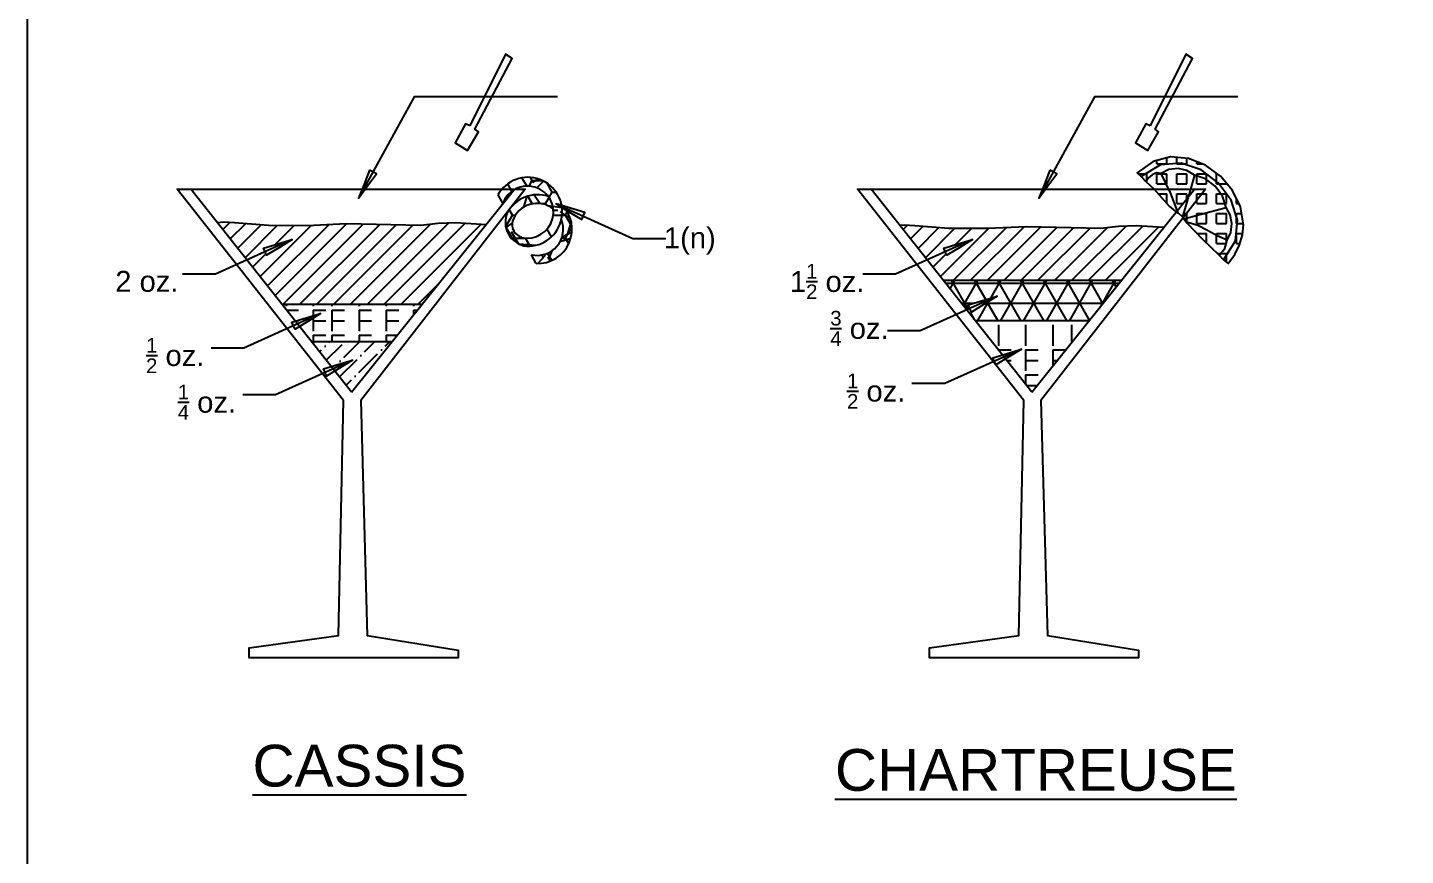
# Model space of a CAD drawing. Header units: metres. Extents: x 0 to 16.5, y 0 to 11.5.
# Drawn here: x 0.01 to 3.31, y 7.155 to 9.137 of the extents above; entities that cross this region are included whole.
import ezdxf

# ---------------------------------------------------------------- set-up
doc = ezdxf.new("R2010")
doc.units = ezdxf.units.M
for name, color, linetype in [('bourbon - whiskey', 35, 'Continuous'), ('creme de cassis', 1, 'Continuous'), ('french (dry) vermouth', 160, 'Continuous'), ('green chartreuse', 80, 'Continuous'), ('lemon juice', 51, 'Continuous'), ('orange juice', 30, 'Continuous')]:
    doc.layers.add(name, color=color, linetype=linetype)
doc.styles.get("Standard").update_dxf_attribs({"font": 'arial.ttf'})
pattern_1 = [(228.0128, (-3.074935, -2.084), (-2.032001727, -2.28600281), [0.034172, -3.38305]), (184.9697, (-3.097795, -2.1094), (3.048004931, 0.253998208), [0.0586405, -5.8054]), (132.5104, (-3.156215, -2.11448), (2.539998152, -2.79400273), [0.041348, -4.09347]), (267.2737, (-3.255275, -2.17798), (0.253998897, 5.079998365), [0.0534005, -5.28664]), (292.8337, (-3.257815, -2.23132), (-1.270003606, 3.048001733), [0.0523634, -5.18398]), (357.2737, (-3.237495, -2.27958), (-5.079998365, 0.253998897), [0.0534005, -5.28664]), (37.6942, (-3.184155, -2.28212), (-3.302002086, -2.539997736), [0.0706194, -6.99131]), (72.2553, (-3.128275, -2.23894), (1.7780035565, 5.5880016206), [0.066672, -6.60053]), (121.4296, (-3.107955, -2.17544), (-2.032000524, 3.301996116), [0.0535813, -5.30455]), (175.2364, (-3.135895, -2.12972), (2.793997805, -0.253997616), [0.0611713, -2.99739]), (222.3974, (-3.1968546, -2.12464), (-3.048000092, -2.793996365), [0.0791078, -7.83168]), (138.8141, (-3.003815, -2.18052), (-1.777998867, 1.523997656), [0.0270005, -2.67306]), (171.4692, (-3.024135, -2.16274), (3.30199496, -0.50800128), [0.0513682, -5.08546]), (225, (-3.07493, -2.15512), (-5e-17, -0.2539998), [0.035921, -0.323289]), (203.1986, (-3.092715, -2.12464), (1.27000428, 0.50800223), [0.019344, -1.91506]), (291.8014, (-3.110495, -2.13226), (-0.25400018, 0.7620005), [0.0273566, -1.34048]), (30.9638, (-3.100335, -2.15766), (0.7619992, 0.5080004), [0.044432, -1.43663]), (161.5651, (-3.062235, -2.1348), (0.50800023, -0.2539996), [0.0321287, -0.77109]), (16.3895, (-3.257815, -2.13226), (2.540001401, 0.761998415), [0.0450088, -4.45588]), (70.3462, (-3.214635, -2.11956), (-1.01599717, -2.79399605), [0.03776, -3.73822]), (293.1986, (-3.062235, -2.084), (-0.50800223, 1.27000428), [0.038688, -1.89572]), (343.6105, (-3.046995, -2.11956), (-2.540001401, 0.761998415), [0.0450088, -4.45588]), (339.444, (-3.257815, -2.28974), (-1.27000158, 0.50799938), [0.0434035, -2.12677]), (294.7751, (-3.217175, -2.30498), (-1.26999704, 2.793998703), [0.036367, -3.60036]), (66.8014, (-3.059695, -2.338), (0.50800223, 1.27000428), [0.038688, -1.89572]), (17.354, (-3.044455, -2.30244), (-3.302000178, -1.015998468), [0.0425783, -4.21524]), (69.444, (-3.184155, -2.338), (-0.50799938, -1.27000158), [0.021702, -2.14848]), (101.3099, (-3.074935, -2.338), (-0.25399875, 1.01599675), [0.0129515, -1.2822]), (165.9638, (-3.077475, -2.3253), (0.76200054, -0.25399956), [0.0523634, -0.994905]), (186.009, (-3.128275, -2.3126), (2.539996254, 0.253999407), [0.0485267, -4.80414]), (303.6901, (-3.100335, -2.18052), (-0.2540001, 0.5079995), [0.0366324, -0.879178]), (353.1572, (-3.080015, -2.211), (4.318001786, -0.508002275), [0.0639557, -6.3316]), (60.9454, (-3.016515, -2.21862), (-1.015997637, -1.77799576), [0.026151, -2.58894]), (90, (-3.00381, -2.19576), (-0.254, 0.254), [0.01524, -0.23876]), (120.2564, (-3.133355, -2.30498), (1.015997847, -1.777999103), [0.0352867, -3.49339]), (48.0128, (-3.151135, -2.2745), (2.032001727, 2.28600281), [0.0683443, -3.34888]), (0, (-3.10541, -2.2237), (0.254, 0.254), [0.06604, -0.18796]), (325.3048, (-3.039375, -2.2237), (-2.5399956, 1.77800017), [0.040161, -3.97593]), (254.0546, (-3.006355, -2.24656), (-0.25400065, -1.01600242), [0.036983, -1.81217]), (207.646, (-3.016515, -2.28212), (-4.825998305, -2.540001597), [0.0602145, -5.96125]), (175.4261, (-3.069855, -2.31006), (-3.3020007605, 0.253998771), [0.063703, -6.30658]), (175.4261, (-3.069855, -2.31006), (-3.3020007605, 0.253998771), [0.063703, -6.30658])]

# ---------------------------------------------------------------- blocks, each defined once
blk = doc.blocks.new('A$C7EF233EF')
for points in [[(0.26617, 0.17318), (0.25609, 0.17746), (0.23156, 0.13265), (0.26064, 0.11371), (0.28679, 0.15847), (0.27865, 0.16498), (0.368, 0.33414), (0.35152, 0.34446), (0.26617, 0.17318)], [(0.02632, 0.06722), (0.01313, 0.03364), (0, 0), (0.02132, 0.02912), (0.0426, 0.05826), (0.03446, 0.06276), (0.02632, 0.06722)], [(0.02632, 0.06722), (0.01313, 0.03364), (0, 0), (0.02132, 0.02912), (0.0426, 0.05826), (0.03446, 0.06276), (0.02632, 0.06722)]]:
    blk.add_lwpolyline(points, close=True)
blk.add_lwpolyline([(0.47635, 0.24257), (0.13309, 0.24257), (0, 0)])
blk = doc.blocks.new('A$C2D966FB9')
blk.add_lwpolyline([(0, 0), (-0.18425, -0.0829), (-0.26258, -0.0829)])
blk.add_lwpolyline([(-0.06532, -0.02941), (-0.06912, -0.02084), (-0.03455, -0.01042), (0, 0), (-0.0307, -0.01893), (-0.06147, -0.03788), (-0.06532, -0.02941)], close=True)
blk = doc.blocks.new('A$C3C0D392B')
blk.add_lwpolyline([(0, 0), (-0.18425, -0.0829), (-0.26258, -0.0829)])
blk.add_lwpolyline([(-0.06532, -0.02941), (-0.06912, -0.02084), (-0.03455, -0.01042), (0, 0), (-0.0307, -0.01893), (-0.06147, -0.03788), (-0.06532, -0.02941)], close=True)
blk = doc.blocks.new('A$C7B8D303F')
for points in [[(0.2853, -0.0037), (0.3125, 0.0004), (0.3049, 0.0528), (0.2878, 0.1016), (0.263, 0.1453), (0.2321, 0.1825), (0.161, 0.2331), (0.0774, 0.261), (-0.0118, 0.267), (-0.1, 0.2518), (-0.18, 0.2161), (-0.2453, 0.1607), (-0.2886, 0.0861), (-0.3033, -0.0068), (-0.2765, -0.0062)], [(0.2853, -0.0037), (0.2599, 0.1024), (0.1957, 0.1779), (0.1058, 0.2229), (0.003, 0.2376), (-0.0996, 0.2219), (-0.189, 0.176), (-0.2524, 0.0999), (-0.2765, -0.0062)], [(0.1139, 0.1816), (0.0632, 0.2071), (0.0047, 0.2155), (-0.0533, 0.2067), (-0.1029, 0.1807)], [(-0.1029, 0.1807), (-0.1436, 0.1706), (-0.1807, 0.1468), (-0.2083, 0.113), (-0.2208, 0.0732)], [(-0.1029, 0.1807), (-0.0515, 0.0905), (0, 0)], [(0.0107, -0.0014), (0.0625, 0.09), (0.1139, 0.1816)], [(0.2297, 0.0752), (0.2157, 0.114), (0.1889, 0.147), (0.1535, 0.1709), (0.1139, 0.1816)], [(-0.2208, 0.0732), (-0.2375, 0.0586), (-0.2461, 0.0382), (-0.2482, 0.0153), (-0.2451, -0.0071)], [(-0.0285, -0.0005), (-0.1226, 0.0395), (-0.2208, 0.0732)], [(0.2297, 0.0752), (0.1821, 0.0558), (0.131, 0.0401), (0.081, 0.0232), (0.0368, -0.0001), (0.0343, -0.0051)], [(0.2539, -0.0028), (0.2507, 0.0394), (0.2297, 0.0752)], [(-0.0285, -0.0005), (0, 0)], [(0.0107, -0.0014), (0, 0)], [(-0.2765, -0.0062), (-0.2451, -0.0071)], [(-0.2451, -0.0071), (-0.1917, -0.0037), (-0.1361, -0.0071), (-0.082, -0.0096), (-0.0319, -0.0036), (-0.0285, -0.0005)], [(0.0107, -0.0014), (0.0343, -0.0051)], [(0.0343, -0.0051), (0.1439, -0.0066), (0.2539, -0.0028)], [(0.2853, -0.0037), (0.2539, -0.0028)]]:
    blk.add_lwpolyline(points)

msp = doc.modelspace()

# ---------------------------------------------------------------- hatches: boundary and pattern name
at = {"layer": 'bourbon - whiskey'}
h = msp.add_hatch(dxfattribs=at)
h.set_pattern_fill('ANSI31', color=256, scale=0.009, style=0)
h.set_pattern_definition([(45, (3e-17, 0.497587), (-0.02020558, 0.02020558), [])])
h.paths.add_polyline_path([(0.7737, 8.6676), (0.6808, 8.6635), (0.5872, 8.6636), (0.506, 8.6703), (0.4932, 8.6711), (0.4802, 8.6718), (0.4646, 8.6705), (0.5356, 8.5808), (0.579, 8.6004), (0.5752, 8.6089), (0.6098, 8.6193), (0.6444, 8.6298), (0.6137, 8.6108), (0.5829, 8.5919), (0.579, 8.6004), (0.5356, 8.5808), (0.6197, 8.4746), (0.9551, 8.4746), (1.1082, 8.6657), (1.0359, 8.6699), (0.9939, 8.6684), (0.9518, 8.6636)])
h = msp.add_hatch(dxfattribs=at)
h.set_pattern_fill('ANSI31', color=256, scale=0.009, style=0)
h.paths.add_polyline_path([(2.6293, 8.5311), (2.7316, 8.6589), (2.6648, 8.6628), (2.6229, 8.6612), (2.5807, 8.6565), (2.4026, 8.6605), (2.3097, 8.6564), (2.2161, 8.6565), (2.1349, 8.6631), (2.1221, 8.664), (2.1091, 8.6647), (2.0988, 8.6638), (2.1645, 8.5808), (2.2079, 8.6004), (2.2041, 8.6089), (2.2387, 8.6193), (2.2733, 8.6298), (2.2426, 8.6108), (2.2118, 8.5919), (2.2079, 8.6004), (2.1645, 8.5808), (2.2039, 8.5311)])
at = {"layer": 'creme de cassis'}
h = msp.add_hatch(dxfattribs=at)
h.set_pattern_fill('ANSI36', color=256, scale=0.008, style=0)
h.paths.add_polyline_path([(0.6902, 8.3856), (0.7377, 8.3255), (0.7536, 8.3303), (0.7881, 8.3407), (0.7574, 8.3218), (0.7462, 8.3148), (0.7864, 8.264), (0.8838, 8.3856)])
at = {"layer": 'french (dry) vermouth'}
h = msp.add_hatch(dxfattribs=at)
h.set_pattern_fill('F', color=256, scale=0.5, style=0, pattern_type=2)
h.set_pattern_definition([(0, (0.694, 0.13495), (0, 0.5), [0.03, -0.47]), (270, (0.694, 0.15995), (0.5, -9e-17), [0.05, -0.45]), (0, (0.694, 0.15995), (0, 0.5), [0.03, -0.47]), (0, (0.694, 0.19495), (0, 0.5), [0.03, -0.47]), (270, (0.694, 0.21995), (0.5, -9e-17), [0.05, -0.45]), (0, (0.694, 0.21995), (0, 0.5), [0.03, -0.47]), (0, (0.694, 0.25495), (0, 0.5), [0.03, -0.47]), (270, (0.694, 0.27995), (0.5, -9e-17), [0.05, -0.45]), (0, (0.694, 0.27995), (0, 0.5), [0.03, -0.47]), (0, (0.694, 0.31495), (0, 0.5), [0.03, -0.47]), (270, (0.694, 0.33995), (0.5, -9e-17), [0.05, -0.45]), (0, (0.694, 0.33995), (0, 0.5), [0.03, -0.47]), (0, (0.694, 0.37495), (0, 0.5), [0.03, -0.47]), (270, (0.694, 0.39995), (0.5, -9e-17), [0.05, -0.45]), (0, (0.694, 0.39995), (0, 0.5), [0.03, -0.47]), (0, (0.694, 0.43495), (0, 0.5), [0.03, -0.47]), (270, (0.694, 0.45995), (0.5, -9e-17), [0.05, -0.45]), (0, (0.694, 0.45995), (0, 0.5), [0.03, -0.47]), (270, (0.694, 0.51995), (0.5, -9e-17), [0.05, -0.45]), (0, (0.629, 0.13495), (0, 0.5), [0.03, -0.47]), (270, (0.629, 0.15995), (0.5, -9e-17), [0.05, -0.45]), (0, (0.629, 0.15995), (0, 0.5), [0.03, -0.47]), (0, (0.629, 0.19495), (0, 0.5), [0.03, -0.47]), (270, (0.629, 0.21995), (0.5, -9e-17), [0.05, -0.45]), (0, (0.629, 0.21995), (0, 0.5), [0.03, -0.47]), (0, (0.629, 0.25495), (0, 0.5), [0.03, -0.47]), (270, (0.629, 0.27995), (0.5, -9e-17), [0.05, -0.45]), (0, (0.629, 0.27995), (0, 0.5), [0.03, -0.47]), (0, (0.629, 0.31495), (0, 0.5), [0.03, -0.47]), (270, (0.629, 0.33995), (0.5, -9e-17), [0.05, -0.45]), (0, (0.629, 0.33995), (0, 0.5), [0.03, -0.47]), (0, (0.629, 0.37495), (0, 0.5), [0.03, -0.47]), (270, (0.629, 0.39995), (0.5, -9e-17), [0.05, -0.45]), (0, (0.629, 0.39995), (0, 0.5), [0.03, -0.47]), (0, (0.629, 0.43495), (0, 0.5), [0.03, -0.47]), (270, (0.629, 0.45995), (0.5, -9e-17), [0.05, -0.45]), (0, (0.629, 0.45995), (0, 0.5), [0.03, -0.47]), (270, (0.629, 0.51995), (0.5, -9e-17), [0.05, -0.45]), (0, (0.564, 0.13495), (0, 0.5), [0.03, -0.47]), (270, (0.564, 0.15995), (0.5, -9e-17), [0.05, -0.45]), (0, (0.564, 0.15995), (0, 0.5), [0.03, -0.47]), (0, (0.564, 0.19495), (0, 0.5), [0.03, -0.47]), (270, (0.564, 0.21995), (0.5, -9e-17), [0.05, -0.45]), (0, (0.564, 0.21995), (0, 0.5), [0.03, -0.47]), (0, (0.564, 0.25495), (0, 0.5), [0.03, -0.47]), (270, (0.564, 0.27995), (0.5, -9e-17), [0.05, -0.45]), (0, (0.564, 0.27995), (0, 0.5), [0.03, -0.47]), (0, (0.564, 0.31495), (0, 0.5), [0.03, -0.47]), (270, (0.564, 0.33995), (0.5, -9e-17), [0.05, -0.45]), (0, (0.564, 0.33995), (0, 0.5), [0.03, -0.47]), (0, (0.564, 0.37495), (0, 0.5), [0.03, -0.47]), (270, (0.564, 0.39995), (0.5, -9e-17), [0.05, -0.45]), (0, (0.564, 0.39995), (0, 0.5), [0.03, -0.47]), (0, (0.564, 0.43495), (0, 0.5), [0.03, -0.47]), (270, (0.564, 0.45995), (0.5, -9e-17), [0.05, -0.45]), (0, (0.564, 0.45995), (0, 0.5), [0.03, -0.47]), (270, (0.564, 0.51995), (0.5, -9e-17), [0.05, -0.45]), (0, (0.499, 0.13495), (0, 0.5), [0.03, -0.47]), (270, (0.499, 0.15995), (0.5, -9e-17), [0.05, -0.45]), (0, (0.499, 0.15995), (0, 0.5), [0.03, -0.47]), (0, (0.499, 0.19495), (0, 0.5), [0.03, -0.47]), (270, (0.499, 0.21995), (0.5, -9e-17), [0.05, -0.45]), (0, (0.499, 0.21995), (0, 0.5), [0.03, -0.47]), (0, (0.499, 0.25495), (0, 0.5), [0.03, -0.47]), (270, (0.499, 0.27995), (0.5, -9e-17), [0.05, -0.45]), (0, (0.499, 0.27995), (0, 0.5), [0.03, -0.47]), (0, (0.499, 0.31495), (0, 0.5), [0.03, -0.47]), (270, (0.499, 0.33995), (0.5, -9e-17), [0.05, -0.45]), (0, (0.499, 0.33995), (0, 0.5), [0.03, -0.47]), (0, (0.499, 0.37495), (0, 0.5), [0.03, -0.47]), (270, (0.499, 0.39995), (0.5, -9e-17), [0.05, -0.45]), (0, (0.499, 0.39995), (0, 0.5), [0.03, -0.47]), (0, (0.499, 0.43495), (0, 0.5), [0.03, -0.47]), (270, (0.499, 0.45995), (0.5, -9e-17), [0.05, -0.45]), (0, (0.499, 0.45995), (0, 0.5), [0.03, -0.47]), (270, (0.499, 0.51995), (0.5, -9e-17), [0.05, -0.45]), (0, (0.434, 0.13495), (0, 0.5), [0.03, -0.47]), (270, (0.434, 0.15995), (0.5, -9e-17), [0.05, -0.45]), (0, (0.434, 0.15995), (0, 0.5), [0.03, -0.47]), (0, (0.434, 0.19495), (0, 0.5), [0.03, -0.47]), (270, (0.434, 0.21995), (0.5, -9e-17), [0.05, -0.45]), (0, (0.434, 0.21995), (0, 0.5), [0.03, -0.47]), (0, (0.434, 0.25495), (0, 0.5), [0.03, -0.47]), (270, (0.434, 0.27995), (0.5, -9e-17), [0.05, -0.45]), (0, (0.434, 0.27995), (0, 0.5), [0.03, -0.47]), (0, (0.434, 0.31495), (0, 0.5), [0.03, -0.47]), (270, (0.434, 0.33995), (0.5, -9e-17), [0.05, -0.45]), (0, (0.434, 0.33995), (0, 0.5), [0.03, -0.47]), (0, (0.434, 0.37495), (0, 0.5), [0.03, -0.47]), (270, (0.434, 0.39995), (0.5, -9e-17), [0.05, -0.45]), (0, (0.434, 0.39995), (0, 0.5), [0.03, -0.47]), (0, (0.434, 0.43495), (0, 0.5), [0.03, -0.47]), (270, (0.434, 0.45995), (0.5, -9e-17), [0.05, -0.45]), (0, (0.434, 0.45995), (0, 0.5), [0.03, -0.47]), (270, (0.434, 0.51995), (0.5, -9e-17), [0.05, -0.45]), (0, (0.369, 0.13495), (0, 0.5), [0.03, -0.47]), (270, (0.369, 0.15995), (0.5, -9e-17), [0.05, -0.45]), (0, (0.369, 0.15995), (0, 0.5), [0.03, -0.47]), (0, (0.369, 0.19495), (0, 0.5), [0.03, -0.47]), (270, (0.369, 0.21995), (0.5, -9e-17), [0.05, -0.45]), (0, (0.369, 0.21995), (0, 0.5), [0.03, -0.47]), (0, (0.369, 0.25495), (0, 0.5), [0.03, -0.47]), (270, (0.369, 0.27995), (0.5, -9e-17), [0.05, -0.45]), (0, (0.369, 0.27995), (0, 0.5), [0.03, -0.47]), (0, (0.369, 0.31495), (0, 0.5), [0.03, -0.47]), (270, (0.369, 0.33995), (0.5, -9e-17), [0.05, -0.45]), (0, (0.369, 0.33995), (0, 0.5), [0.03, -0.47]), (0, (0.369, 0.37495), (0, 0.5), [0.03, -0.47]), (270, (0.369, 0.39995), (0.5, -9e-17), [0.05, -0.45]), (0, (0.369, 0.39995), (0, 0.5), [0.03, -0.47]), (0, (0.369, 0.43495), (0, 0.5), [0.03, -0.47]), (270, (0.369, 0.45995), (0.5, -9e-17), [0.05, -0.45]), (0, (0.369, 0.45995), (0, 0.5), [0.03, -0.47]), (270, (0.369, 0.51995), (0.5, -9e-17), [0.05, -0.45]), (0, (0.304, 0.13495), (0, 0.5), [0.03, -0.47]), (270, (0.304, 0.15995), (0.5, -9e-17), [0.05, -0.45]), (0, (0.304, 0.15995), (0, 0.5), [0.03, -0.47]), (0, (0.304, 0.19495), (0, 0.5), [0.03, -0.47]), (270, (0.304, 0.21995), (0.5, -9e-17), [0.05, -0.45]), (0, (0.304, 0.21995), (0, 0.5), [0.03, -0.47]), (0, (0.304, 0.25495), (0, 0.5), [0.03, -0.47]), (270, (0.304, 0.27995), (0.5, -9e-17), [0.05, -0.45]), (0, (0.304, 0.27995), (0, 0.5), [0.03, -0.47]), (0, (0.304, 0.31495), (0, 0.5), [0.03, -0.47]), (270, (0.304, 0.33995), (0.5, -9e-17), [0.05, -0.45]), (0, (0.304, 0.33995), (0, 0.5), [0.03, -0.47]), (0, (0.304, 0.37495), (0, 0.5), [0.03, -0.47]), (270, (0.304, 0.39995), (0.5, -9e-17), [0.05, -0.45]), (0, (0.304, 0.39995), (0, 0.5), [0.03, -0.47]), (0, (0.304, 0.43495), (0, 0.5), [0.03, -0.47]), (270, (0.304, 0.45995), (0.5, -9e-17), [0.05, -0.45]), (0, (0.304, 0.45995), (0, 0.5), [0.03, -0.47]), (270, (0.304, 0.51995), (0.5, -9e-17), [0.05, -0.45]), (0, (0.239, 0.13495), (0, 0.5), [0.03, -0.47]), (270, (0.239, 0.15995), (0.5, -9e-17), [0.05, -0.45]), (0, (0.239, 0.15995), (0, 0.5), [0.03, -0.47]), (0, (0.239, 0.19495), (0, 0.5), [0.03, -0.47]), (270, (0.239, 0.21995), (0.5, -9e-17), [0.05, -0.45]), (0, (0.239, 0.21995), (0, 0.5), [0.03, -0.47]), (0, (0.239, 0.25495), (0, 0.5), [0.03, -0.47]), (270, (0.239, 0.27995), (0.5, -9e-17), [0.05, -0.45]), (0, (0.239, 0.27995), (0, 0.5), [0.03, -0.47]), (0, (0.239, 0.31495), (0, 0.5), [0.03, -0.47]), (270, (0.239, 0.33995), (0.5, -9e-17), [0.05, -0.45]), (0, (0.239, 0.33995), (0, 0.5), [0.03, -0.47]), (0, (0.239, 0.37495), (0, 0.5), [0.03, -0.47]), (270, (0.239, 0.39995), (0.5, -9e-17), [0.05, -0.45]), (0, (0.239, 0.39995), (0, 0.5), [0.03, -0.47]), (0, (0.239, 0.43495), (0, 0.5), [0.03, -0.47]), (270, (0.239, 0.45995), (0.5, -9e-17), [0.05, -0.45]), (0, (0.239, 0.45995), (0, 0.5), [0.03, -0.47]), (270, (0.239, 0.51995), (0.5, -9e-17), [0.05, -0.45])])
h.paths.add_polyline_path([(0.9551, 8.4746), (0.6197, 8.4746), (0.6902, 8.3856), (0.8838, 8.3856)])
h = msp.add_hatch(dxfattribs=at)
h.set_pattern_fill('F', color=256, scale=0.5, style=0, pattern_type=2)
h.set_pattern_definition([(0, (0.465, 0.04), (0, 0.5), [0.03, -0.47]), (270, (0.465, 0.065), (0.5, -9e-17), [0.05, -0.45]), (0, (0.465, 0.065), (0, 0.5), [0.03, -0.47]), (0, (0.465, 0.1), (0, 0.5), [0.03, -0.47]), (270, (0.465, 0.125), (0.5, -9e-17), [0.05, -0.45]), (0, (0.465, 0.125), (0, 0.5), [0.03, -0.47]), (0, (0.465, 0.16), (0, 0.5), [0.03, -0.47]), (270, (0.465, 0.185), (0.5, -9e-17), [0.05, -0.45]), (0, (0.465, 0.185), (0, 0.5), [0.03, -0.47]), (0, (0.465, 0.22), (0, 0.5), [0.03, -0.47]), (270, (0.465, 0.245), (0.5, -9e-17), [0.05, -0.45]), (0, (0.465, 0.245), (0, 0.5), [0.03, -0.47]), (0, (0.465, 0.28), (0, 0.5), [0.03, -0.47]), (270, (0.465, 0.305), (0.5, -9e-17), [0.05, -0.45]), (0, (0.465, 0.305), (0, 0.5), [0.03, -0.47]), (0, (0.465, 0.34), (0, 0.5), [0.03, -0.47]), (270, (0.465, 0.365), (0.5, -9e-17), [0.05, -0.45]), (0, (0.465, 0.365), (0, 0.5), [0.03, -0.47]), (270, (0.465, 0.425), (0.5, -9e-17), [0.05, -0.45]), (0, (0.4, 0.04), (0, 0.5), [0.03, -0.47]), (270, (0.4, 0.065), (0.5, -9e-17), [0.05, -0.45]), (0, (0.4, 0.065), (0, 0.5), [0.03, -0.47]), (0, (0.4, 0.1), (0, 0.5), [0.03, -0.47]), (270, (0.4, 0.125), (0.5, -9e-17), [0.05, -0.45]), (0, (0.4, 0.125), (0, 0.5), [0.03, -0.47]), (0, (0.4, 0.16), (0, 0.5), [0.03, -0.47]), (270, (0.4, 0.185), (0.5, -9e-17), [0.05, -0.45]), (0, (0.4, 0.185), (0, 0.5), [0.03, -0.47]), (0, (0.4, 0.22), (0, 0.5), [0.03, -0.47]), (270, (0.4, 0.245), (0.5, -9e-17), [0.05, -0.45]), (0, (0.4, 0.245), (0, 0.5), [0.03, -0.47]), (0, (0.4, 0.28), (0, 0.5), [0.03, -0.47]), (270, (0.4, 0.305), (0.5, -9e-17), [0.05, -0.45]), (0, (0.4, 0.305), (0, 0.5), [0.03, -0.47]), (0, (0.4, 0.34), (0, 0.5), [0.03, -0.47]), (270, (0.4, 0.365), (0.5, -9e-17), [0.05, -0.45]), (0, (0.4, 0.365), (0, 0.5), [0.03, -0.47]), (270, (0.4, 0.425), (0.5, -9e-17), [0.05, -0.45]), (0, (0.335, 0.04), (0, 0.5), [0.03, -0.47]), (270, (0.335, 0.065), (0.5, -9e-17), [0.05, -0.45]), (0, (0.335, 0.065), (0, 0.5), [0.03, -0.47]), (0, (0.335, 0.1), (0, 0.5), [0.03, -0.47]), (270, (0.335, 0.125), (0.5, -9e-17), [0.05, -0.45]), (0, (0.335, 0.125), (0, 0.5), [0.03, -0.47]), (0, (0.335, 0.16), (0, 0.5), [0.03, -0.47]), (270, (0.335, 0.185), (0.5, -9e-17), [0.05, -0.45]), (0, (0.335, 0.185), (0, 0.5), [0.03, -0.47]), (0, (0.335, 0.22), (0, 0.5), [0.03, -0.47]), (270, (0.335, 0.245), (0.5, -9e-17), [0.05, -0.45]), (0, (0.335, 0.245), (0, 0.5), [0.03, -0.47]), (0, (0.335, 0.28), (0, 0.5), [0.03, -0.47]), (270, (0.335, 0.305), (0.5, -9e-17), [0.05, -0.45]), (0, (0.335, 0.305), (0, 0.5), [0.03, -0.47]), (0, (0.335, 0.34), (0, 0.5), [0.03, -0.47]), (270, (0.335, 0.365), (0.5, -9e-17), [0.05, -0.45]), (0, (0.335, 0.365), (0, 0.5), [0.03, -0.47]), (270, (0.335, 0.425), (0.5, -9e-17), [0.05, -0.45]), (0, (0.27, 0.04), (0, 0.5), [0.03, -0.47]), (270, (0.27, 0.065), (0.5, -9e-17), [0.05, -0.45]), (0, (0.27, 0.065), (0, 0.5), [0.03, -0.47]), (0, (0.27, 0.1), (0, 0.5), [0.03, -0.47]), (270, (0.27, 0.125), (0.5, -9e-17), [0.05, -0.45]), (0, (0.27, 0.125), (0, 0.5), [0.03, -0.47]), (0, (0.27, 0.16), (0, 0.5), [0.03, -0.47]), (270, (0.27, 0.185), (0.5, -9e-17), [0.05, -0.45]), (0, (0.27, 0.185), (0, 0.5), [0.03, -0.47]), (0, (0.27, 0.22), (0, 0.5), [0.03, -0.47]), (270, (0.27, 0.245), (0.5, -9e-17), [0.05, -0.45]), (0, (0.27, 0.245), (0, 0.5), [0.03, -0.47]), (0, (0.27, 0.28), (0, 0.5), [0.03, -0.47]), (270, (0.27, 0.305), (0.5, -9e-17), [0.05, -0.45]), (0, (0.27, 0.305), (0, 0.5), [0.03, -0.47]), (0, (0.27, 0.34), (0, 0.5), [0.03, -0.47]), (270, (0.27, 0.365), (0.5, -9e-17), [0.05, -0.45]), (0, (0.27, 0.365), (0, 0.5), [0.03, -0.47]), (270, (0.27, 0.425), (0.5, -9e-17), [0.05, -0.45]), (0, (0.205, 0.04), (0, 0.5), [0.03, -0.47]), (270, (0.205, 0.065), (0.5, -9e-17), [0.05, -0.45]), (0, (0.205, 0.065), (0, 0.5), [0.03, -0.47]), (0, (0.205, 0.1), (0, 0.5), [0.03, -0.47]), (270, (0.205, 0.125), (0.5, -9e-17), [0.05, -0.45]), (0, (0.205, 0.125), (0, 0.5), [0.03, -0.47]), (0, (0.205, 0.16), (0, 0.5), [0.03, -0.47]), (270, (0.205, 0.185), (0.5, -9e-17), [0.05, -0.45]), (0, (0.205, 0.185), (0, 0.5), [0.03, -0.47]), (0, (0.205, 0.22), (0, 0.5), [0.03, -0.47]), (270, (0.205, 0.245), (0.5, -9e-17), [0.05, -0.45]), (0, (0.205, 0.245), (0, 0.5), [0.03, -0.47]), (0, (0.205, 0.28), (0, 0.5), [0.03, -0.47]), (270, (0.205, 0.305), (0.5, -9e-17), [0.05, -0.45]), (0, (0.205, 0.305), (0, 0.5), [0.03, -0.47]), (0, (0.205, 0.34), (0, 0.5), [0.03, -0.47]), (270, (0.205, 0.365), (0.5, -9e-17), [0.05, -0.45]), (0, (0.205, 0.365), (0, 0.5), [0.03, -0.47]), (270, (0.205, 0.425), (0.5, -9e-17), [0.05, -0.45]), (0, (0.14, 0.04), (0, 0.5), [0.03, -0.47]), (270, (0.14, 0.065), (0.5, -9e-17), [0.05, -0.45]), (0, (0.14, 0.065), (0, 0.5), [0.03, -0.47]), (0, (0.14, 0.1), (0, 0.5), [0.03, -0.47]), (270, (0.14, 0.125), (0.5, -9e-17), [0.05, -0.45]), (0, (0.14, 0.125), (0, 0.5), [0.03, -0.47]), (0, (0.14, 0.16), (0, 0.5), [0.03, -0.47]), (270, (0.14, 0.185), (0.5, -9e-17), [0.05, -0.45]), (0, (0.14, 0.185), (0, 0.5), [0.03, -0.47]), (0, (0.14, 0.22), (0, 0.5), [0.03, -0.47]), (270, (0.14, 0.245), (0.5, -9e-17), [0.05, -0.45]), (0, (0.14, 0.245), (0, 0.5), [0.03, -0.47]), (0, (0.14, 0.28), (0, 0.5), [0.03, -0.47]), (270, (0.14, 0.305), (0.5, -9e-17), [0.05, -0.45]), (0, (0.14, 0.305), (0, 0.5), [0.03, -0.47]), (0, (0.14, 0.34), (0, 0.5), [0.03, -0.47]), (270, (0.14, 0.365), (0.5, -9e-17), [0.05, -0.45]), (0, (0.14, 0.365), (0, 0.5), [0.03, -0.47]), (270, (0.14, 0.425), (0.5, -9e-17), [0.05, -0.45]), (0, (0.075, 0.04), (0, 0.5), [0.03, -0.47]), (270, (0.075, 0.065), (0.5, -9e-17), [0.05, -0.45]), (0, (0.075, 0.065), (0, 0.5), [0.03, -0.47]), (0, (0.075, 0.1), (0, 0.5), [0.03, -0.47]), (270, (0.075, 0.125), (0.5, -9e-17), [0.05, -0.45]), (0, (0.075, 0.125), (0, 0.5), [0.03, -0.47]), (0, (0.075, 0.16), (0, 0.5), [0.03, -0.47]), (270, (0.075, 0.185), (0.5, -9e-17), [0.05, -0.45]), (0, (0.075, 0.185), (0, 0.5), [0.03, -0.47]), (0, (0.075, 0.22), (0, 0.5), [0.03, -0.47]), (270, (0.075, 0.245), (0.5, -9e-17), [0.05, -0.45]), (0, (0.075, 0.245), (0, 0.5), [0.03, -0.47]), (0, (0.075, 0.28), (0, 0.5), [0.03, -0.47]), (270, (0.075, 0.305), (0.5, -9e-17), [0.05, -0.45]), (0, (0.075, 0.305), (0, 0.5), [0.03, -0.47]), (0, (0.075, 0.34), (0, 0.5), [0.03, -0.47]), (270, (0.075, 0.365), (0.5, -9e-17), [0.05, -0.45]), (0, (0.075, 0.365), (0, 0.5), [0.03, -0.47]), (270, (0.075, 0.425), (0.5, -9e-17), [0.05, -0.45]), (0, (0.01, 0.04), (0, 0.5), [0.03, -0.47]), (270, (0.01, 0.065), (0.5, -9e-17), [0.05, -0.45]), (0, (0.01, 0.065), (0, 0.5), [0.03, -0.47]), (0, (0.01, 0.1), (0, 0.5), [0.03, -0.47]), (270, (0.01, 0.125), (0.5, -9e-17), [0.05, -0.45]), (0, (0.01, 0.125), (0, 0.5), [0.03, -0.47]), (0, (0.01, 0.16), (0, 0.5), [0.03, -0.47]), (270, (0.01, 0.185), (0.5, -9e-17), [0.05, -0.45]), (0, (0.01, 0.185), (0, 0.5), [0.03, -0.47]), (0, (0.01, 0.22), (0, 0.5), [0.03, -0.47]), (270, (0.01, 0.245), (0.5, -9e-17), [0.05, -0.45]), (0, (0.01, 0.245), (0, 0.5), [0.03, -0.47]), (0, (0.01, 0.28), (0, 0.5), [0.03, -0.47]), (270, (0.01, 0.305), (0.5, -9e-17), [0.05, -0.45]), (0, (0.01, 0.305), (0, 0.5), [0.03, -0.47]), (0, (0.01, 0.34), (0, 0.5), [0.03, -0.47]), (270, (0.01, 0.365), (0.5, -9e-17), [0.05, -0.45]), (0, (0.01, 0.365), (0, 0.5), [0.03, -0.47]), (270, (0.01, 0.425), (0.5, -9e-17), [0.05, -0.45])])
h.paths.add_polyline_path([(2.2792, 8.436), (2.4153, 8.264), (2.5531, 8.436)])
at = {"layer": 'green chartreuse'}
h = msp.add_hatch(dxfattribs=at)
h.set_pattern_fill('NET3', color=256, scale=0.015, style=0)
h.paths.add_polyline_path([(2.2039, 8.5311), (2.2592, 8.4612), (2.2667, 8.4645), (2.2629, 8.4731), (2.2975, 8.4835), (2.332, 8.4939), (2.3013, 8.475), (2.2657, 8.453), (2.2792, 8.436), (2.5531, 8.436), (2.6293, 8.5311)])
at = {"layer": 'lemon juice'}
h = msp.add_hatch(dxfattribs=at)
h.set_pattern_fill('GRAVEL', color=256, scale=0.01, style=0)
h.set_pattern_definition([(228.0128, (-3.074935, -2.084), (-2.032001727, -2.28600281), [0.034172, -3.38305]), (184.9697, (-3.097795, -2.1094), (3.048004931, 0.253998208), [0.0586405, -5.8054]), (132.5104, (-3.156215, -2.11448), (2.539998152, -2.79400273), [0.041348, -4.09347]), (267.2737, (-3.255275, -2.17798), (0.253998897, 5.079998365), [0.0534005, -5.28664]), (292.8337, (-3.257815, -2.23132), (-1.270003606, 3.048001733), [0.0523634, -5.18398]), (357.2737, (-3.237495, -2.27958), (-5.079998365, 0.253998897), [0.0534005, -5.28664]), (37.6942, (-3.184155, -2.28212), (-3.302002086, -2.539997736), [0.0706194, -6.99131]), (72.2553, (-3.128275, -2.23894), (1.7780035565, 5.5880016206), [0.066672, -6.60053]), (121.4296, (-3.107955, -2.17544), (-2.032000524, 3.301996116), [0.0535813, -5.30455]), (175.2364, (-3.135895, -2.12972), (2.793997805, -0.253997616), [0.0611713, -2.99739]), (222.3974, (-3.1968546, -2.12464), (-3.048000092, -2.793996365), [0.0791078, -7.83168]), (138.8141, (-3.003815, -2.18052), (-1.777998867, 1.523997656), [0.0270005, -2.67306]), (171.4692, (-3.024135, -2.16274), (3.30199496, -0.50800128), [0.0513682, -5.08546]), (225, (-3.07493, -2.15512), (-5e-17, -0.2539998), [0.035921, -0.323289]), (203.1986, (-3.092715, -2.12464), (1.27000428, 0.50800223), [0.019344, -1.91506]), (291.8014, (-3.110495, -2.13226), (-0.25400018, 0.7620005), [0.0273566, -1.34048]), (30.9638, (-3.100335, -2.15766), (0.7619992, 0.5080004), [0.044432, -1.43663]), (161.5651, (-3.062235, -2.1348), (0.50800023, -0.2539996), [0.0321287, -0.77109]), (16.3895, (-3.257815, -2.13226), (2.540001401, 0.761998415), [0.0450088, -4.45588]), (70.3462, (-3.214635, -2.11956), (-1.01599717, -2.79399605), [0.03776, -3.73822]), (293.1986, (-3.062235, -2.084), (-0.50800223, 1.27000428), [0.038688, -1.89572]), (343.6105, (-3.046995, -2.11956), (-2.540001401, 0.761998415), [0.0450088, -4.45588]), (339.444, (-3.257815, -2.28974), (-1.27000158, 0.50799938), [0.0434035, -2.12677]), (294.7751, (-3.217175, -2.30498), (-1.26999704, 2.793998703), [0.036367, -3.60036]), (66.8014, (-3.059695, -2.338), (0.50800223, 1.27000428), [0.038688, -1.89572]), (17.354, (-3.044455, -2.30244), (-3.302000178, -1.015998468), [0.0425783, -4.21524]), (69.444, (-3.184155, -2.338), (-0.50799938, -1.27000158), [0.021702, -2.14848]), (101.3099, (-3.074935, -2.338), (-0.25399875, 1.01599675), [0.0129515, -1.2822]), (165.9638, (-3.077475, -2.3253), (0.76200054, -0.25399956), [0.0523634, -0.994905]), (186.009, (-3.128275, -2.3126), (2.539996254, 0.253999407), [0.0485267, -4.80414]), (303.6901, (-3.100335, -2.18052), (-0.2540001, 0.5079995), [0.0366324, -0.879178]), (353.1572, (-3.080015, -2.211), (4.318001786, -0.508002275), [0.0639557, -6.3316]), (60.9454, (-3.016515, -2.21862), (-1.015997637, -1.77799576), [0.026151, -2.58894]), (90, (-3.00381, -2.19576), (-0.254, 0.254), [0.01524, -0.23876]), (120.2564, (-3.133355, -2.30498), (1.015997847, -1.777999103), [0.0352867, -3.49339]), (48.0128, (-3.151135, -2.2745), (2.032001727, 2.28600281), [0.0683443, -3.34888]), (0, (-3.10541, -2.2237), (0.254, 0.254), [0.06604, -0.18796]), (325.3048, (-3.039375, -2.2237), (-2.5399956, 1.77800017), [0.040161, -3.97593]), (254.0546, (-3.006355, -2.24656), (-0.25400065, -1.01600242), [0.036983, -1.81217]), (207.646, (-3.016515, -2.28212), (-4.825998305, -2.540001597), [0.0602145, -5.96125]), (175.4261, (-3.069855, -2.31006), (-3.3020007605, 0.253998771), [0.063703, -6.30658]), (175.4261, (-3.069855, -2.31006), (-3.3020007605, 0.253998771), [0.063703, -6.30658])])
h.paths.add_polyline_path([(1.1467, 8.7504), (1.176, 8.7504), (1.1783, 8.7504, -1.440995), (1.1935, 8.6347, -0.408592), (1.1717, 8.6737, -0.51898), (1.2694, 8.7027, 0.131666), (1.2575, 8.7327, 0.30241), (1.1694, 8.7083), (1.1642, 8.7016, 0.024062), (1.1599, 8.6949, 0.512754), (1.2053, 8.6136, 1.582324)])
h.paths.add_polyline_path([(1.174, 8.7479), (1.176, 8.7504), (1.1467, 8.7504, 0.052304), (1.1367, 8.7364), (1.1483, 8.7158), (1.149, 8.7167, -0.164857)])
h.paths.add_polyline_path([(1.289, 8.7136, -0.113106), (1.2886, 8.6768, -0.604766), (1.2167, 8.5932), (1.2285, 8.5721, 0.688562)])
h = msp.add_hatch(dxfattribs=at)
h.set_pattern_fill('GRAVEL', color=256, scale=0.01, style=0)
h.set_pattern_definition(pattern_1)
h.paths.add_polyline_path([(1.1467, 8.7504), (1.176, 8.7504), (1.1783, 8.7504, -1.440995), (1.1935, 8.6347, -0.408592), (1.1717, 8.6737, -0.51898), (1.2694, 8.7027, 0.131666), (1.2575, 8.7327, 0.30241), (1.1694, 8.7083), (1.1642, 8.7016, 0.024062), (1.1599, 8.6949, 0.512754), (1.2053, 8.6136, 1.582324)])
h.paths.add_polyline_path([(1.174, 8.7479), (1.176, 8.7504), (1.1467, 8.7504, 0.052304), (1.1367, 8.7364), (1.1483, 8.7158), (1.149, 8.7167, -0.164857)])
h.paths.add_polyline_path([(1.289, 8.7136, -0.113106), (1.2886, 8.6768, -0.604766), (1.2167, 8.5932), (1.2285, 8.5721, 0.688562)])
h = msp.add_hatch(dxfattribs=at)
h.set_pattern_fill('HONEY', color=256, scale=0.01, style=0)
h.set_pattern_definition([(0, (-3.257815, -2.338), (0.047625, 0.0274963), [0.03175, -0.0635]), (120, (-3.257815, -2.338), (-0.047624994, 0.02749631), [0.03175, -0.0635]), (60, (-3.257815, -2.338), (6e-09, 0.05499261), [-0.0635, 0.03175])])
h.paths.add_polyline_path([(1.1467, 8.7504), (1.176, 8.7504), (1.1783, 8.7504, -1.440995), (1.1935, 8.6347, -0.408592), (1.1717, 8.6737, -0.51898), (1.2694, 8.7027, 0.131666), (1.2575, 8.7327, 0.30241), (1.1694, 8.7083), (1.1642, 8.7016, 0.024062), (1.1599, 8.6949, 0.512754), (1.2053, 8.6136, 1.582324)])
h.paths.add_polyline_path([(1.174, 8.7479), (1.176, 8.7504), (1.1467, 8.7504, 0.052304), (1.1367, 8.7364), (1.1483, 8.7158), (1.149, 8.7167, -0.164857)])
h.paths.add_polyline_path([(1.289, 8.7136, -0.113106), (1.2886, 8.6768, -0.604766), (1.2167, 8.5932), (1.2285, 8.5721, 0.688562)])
h = msp.add_hatch(dxfattribs=at)
h.set_pattern_fill('GRAVEL', color=256, scale=0.01, style=0)
h.set_pattern_definition(pattern_1)
h.paths.add_polyline_path([(1.1467, 8.7504), (1.176, 8.7504), (1.1783, 8.7504, -1.440995), (1.1935, 8.6347, -0.408592), (1.1717, 8.6737, -0.51898), (1.2694, 8.7027, 0.131666), (1.2575, 8.7327, 0.30241), (1.1694, 8.7083), (1.1642, 8.7016, 0.024062), (1.1599, 8.6949, 0.512754), (1.2053, 8.6136, 1.582324)])
h.paths.add_polyline_path([(1.174, 8.7479), (1.176, 8.7504), (1.1467, 8.7504, 0.052304), (1.1367, 8.7364), (1.1483, 8.7158), (1.149, 8.7167, -0.164857)])
h.paths.add_polyline_path([(1.289, 8.7136, -0.113106), (1.2886, 8.6768, -0.604766), (1.2167, 8.5932), (1.2285, 8.5721, 0.688562)])
at = {"layer": 'orange juice'}
h = msp.add_hatch(dxfattribs=at)
h.set_pattern_fill('SQUARE', color=256, scale=0.0075, style=0)
h.paths.add_polyline_path([(2.8634, 8.5922), (2.8773, 8.608), (2.8828, 8.628), (2.8593, 8.6382), (2.8358, 8.6509), (2.8124, 8.6629), (2.7886, 8.6705), (2.786, 8.6696), (2.8237, 8.63)], flags=16)
h.paths.add_polyline_path([(2.8297, 8.6928), (2.7791, 8.6794), (2.786, 8.6696), (2.7886, 8.6705), (2.8124, 8.6629), (2.8358, 8.6509), (2.8593, 8.6382), (2.8828, 8.628), (2.8917, 8.6465), (2.8941, 8.6676), (2.8903, 8.6885), (2.8803, 8.7064)], flags=16)
h.paths.add_polyline_path([(2.8803, 8.7064), (2.8717, 8.7334), (2.8543, 8.7571), (2.8309, 8.7748), (2.8044, 8.7834), (2.795, 8.7504), (2.8049, 8.7504), (2.8311, 8.7504), (2.7775, 8.6815), (2.7791, 8.6794), (2.8297, 8.6928)], flags=16)
h.paths.add_polyline_path([(2.8311, 8.7504), (2.8049, 8.7504), (2.7894, 8.7311), (2.7758, 8.6837), (2.7775, 8.6815)], flags=16)
h.paths.add_polyline_path([(2.8049, 8.7504), (2.795, 8.7504), (2.7901, 8.7336), (2.7894, 8.7311)], flags=0)
h.paths.add_polyline_path([(2.7427, 8.7504), (2.7472, 8.7411), (2.7637, 8.6989), (2.7894, 8.7311), (2.7901, 8.7336), (2.795, 8.7504)], flags=16)
h.paths.add_polyline_path([(2.795, 8.7504), (2.8044, 8.7834), (2.7866, 8.7944), (2.7652, 8.7993), (2.7435, 8.7973), (2.7249, 8.7879), (2.7427, 8.7504)], flags=16)
h.paths.add_polyline_path([(2.7472, 8.7411), (2.7427, 8.7504), (2.7079, 8.7504), (2.7258, 8.7297), (2.7438, 8.7095), (2.7611, 8.6957), (2.7637, 8.6989)], flags=16)
h.paths.add_polyline_path([(2.7427, 8.7504), (2.7249, 8.7879), (2.7139, 8.7888), (2.7036, 8.7847), (2.6947, 8.7775), (2.6878, 8.7686), (2.708, 8.7504)], flags=16)
h.paths.add_polyline_path([(2.7249, 8.7879), (2.7435, 8.7973), (2.7652, 8.7993), (2.7866, 8.7944), (2.8044, 8.7834), (2.8309, 8.7748), (2.8543, 8.7571), (2.8717, 8.7334), (2.8803, 8.7064), (2.8903, 8.6885), (2.8941, 8.6676), (2.8917, 8.6465), (2.8828, 8.628), (2.8773, 8.608), (2.8634, 8.5922), (2.874, 8.5806), (2.903, 8.6267), (2.9075, 8.6759), (2.8922, 8.7237), (2.8616, 8.7655), (2.8202, 8.7966), (2.7727, 8.8124), (2.7234, 8.8085), (2.6772, 8.7801), (2.6878, 8.7686), (2.6947, 8.7775), (2.7036, 8.7847), (2.7139, 8.7888)], flags=17)
h.paths.add_polyline_path([(2.6676, 8.7894), (2.6772, 8.7801), (2.7234, 8.8085), (2.7727, 8.8124), (2.8202, 8.7966), (2.8616, 8.7655), (2.8922, 8.7237), (2.9075, 8.6759), (2.903, 8.6267), (2.874, 8.5806), (2.885, 8.5724), (2.901, 8.5934), (2.9125, 8.6165), (2.9194, 8.6406), (2.9219, 8.6646), (2.9151, 8.7076), (2.8959, 8.7471), (2.8669, 8.781), (2.8307, 8.8071), (2.7901, 8.8232), (2.7476, 8.8272), (2.7059, 8.8166)])

# ---------------------------------------------------------------- linework, layer by layer
for p, q in [((0.7864, 8.264), (0.4013, 8.7504)), ((0.7864, 8.264), (1.176, 8.7504)), ((2.4153, 8.264), (2.0302, 8.7504)), ((2.4153, 8.264), (2.8049, 8.7504)), ((1.1367, 8.7364), (1.1485, 8.7153)), ((1.2285, 8.5721), (1.2167, 8.5932)), ((2.6293, 8.5311), (2.2039, 8.5311)), ((0.6197, 8.4746), (0.9551, 8.4746)), ((2.2792, 8.436), (2.5531, 8.436)), ((0.6902, 8.3856), (0.8838, 8.3856))]:
    msp.add_line(p, q)
for points in [[(0.0104, 11.5461), (16.5118, 11.5461), (16.5118, 0.0104), (0.0104, 0.0104), (0.0104, 11.5461)], [(1.176, 8.7504), (1.2022, 8.7504), (0.8081, 8.2444), (0.8238, 7.6815), (1.0414, 7.6463), (1.0414, 7.6285), (0.5413, 7.6285), (0.5413, 7.6521), (0.755, 7.6815), (0.7668, 8.2444), (0.3687, 8.7504), (0.4013, 8.7504), (1.176, 8.7504)], [(2.8049, 8.7504), (2.8311, 8.7504), (2.437, 8.2444), (2.4527, 7.6815), (2.6703, 7.6463), (2.6703, 7.6285), (2.1702, 7.6285), (2.1702, 7.6521), (2.3839, 7.6815), (2.3957, 8.2444), (1.9976, 8.7504), (2.0302, 8.7504), (2.8049, 8.7504)], [(0.579, 8.6004), (0.5752, 8.6089), (0.6098, 8.6193), (0.6444, 8.6298), (0.6137, 8.6108), (0.5829, 8.5919), (0.579, 8.6004)], [(2.2079, 8.6004), (2.2041, 8.6089), (2.2387, 8.6193), (2.2733, 8.6298), (2.2426, 8.6108), (2.2118, 8.5919), (2.2079, 8.6004)], [(0.6469, 8.4231), (0.6431, 8.4316), (0.6777, 8.4421), (0.7122, 8.4525), (0.6815, 8.4335), (0.6508, 8.4146), (0.6469, 8.4231)], [(2.3253, 8.338), (2.3215, 8.3465), (2.3561, 8.3569), (2.3907, 8.3674), (2.36, 8.3484), (2.3292, 8.3295), (2.3253, 8.338)], [(0.7228, 8.3113), (0.719, 8.3199), (0.7536, 8.3303), (0.7881, 8.3407), (0.7574, 8.3218), (0.7266, 8.3028), (0.7228, 8.3113)]]:
    msp.add_lwpolyline(points, close=True)
for points in [[(0.4646, 8.6705), (0.4646, 8.6705), (0.4802, 8.6718), (0.4932, 8.6711), (0.506, 8.6703), (0.5872, 8.6636), (0.6808, 8.6635), (0.7737, 8.6676), (0.9518, 8.6636), (0.9939, 8.6684), (1.0359, 8.6699), (1.1082, 8.6657), (1.1082, 8.6657), (1.1082, 8.6657), (1.1082, 8.6657)], [(2.0988, 8.6638), (2.0988, 8.6638), (2.1091, 8.6647), (2.1221, 8.664), (2.1349, 8.6631), (2.2161, 8.6565), (2.3097, 8.6564), (2.4026, 8.6605), (2.5807, 8.6565), (2.6229, 8.6612), (2.6648, 8.6628), (2.7316, 8.6589), (2.7316, 8.6589), (2.7316, 8.6589), (2.7316, 8.6589)], [(0.6444, 8.6298), (0.4601, 8.5469), (0.3818, 8.5469)], [(2.2733, 8.6298), (2.089, 8.5469), (2.0107, 8.5469)], [(0.7122, 8.4525), (0.528, 8.3696), (0.4497, 8.3696)], [(2.3907, 8.3674), (2.2064, 8.2845), (2.1281, 8.2845)], [(0.7881, 8.3407), (0.6039, 8.2578), (0.5255, 8.2578)]]:
    msp.add_lwpolyline(points)
for centre, radius, start, end in [((1.2085, 8.696), 0.0824, 267.7802, 150.5879), ((1.2075, 8.6954), 0.0623, 256.9975, 161.3706), ((1.2317, 8.6544), 0.0824, 71.7919, 150.5879), ((1.2307, 8.6539), 0.0623, 51.657, 161.3706), ((1.2317, 8.6544), 0.0824, 267.7802, 45.9795), ((1.2118, 8.6705), 0.0573, 154.8907, 263.4774), ((1.2025, 8.6654), 0.0319, 164.735, 253.6331), ((1.2307, 8.6539), 0.0623, 256.9975, 21.6539)]:
    msp.add_arc(centre, radius, start, end)

# ---------------------------------------------------------------- block references
for name, p in [('A$C7EF233EF', (0.8031, 8.7287)), ('A$C7EF233EF', (2.432, 8.7287)), ('A$C2D966FB9', (2.332, 8.4939))]:
    msp.add_blockref(name, p)
at = {"xscale": 0.4987849084418345, "yscale": 0.4987849084418345, "zscale": 0.4987849084418345, "rotation": 314.3720245670516}
msp.add_blockref('A$C7B8D303F', (2.7758, 8.6837), dxfattribs=at)
at = {"xscale": -1}
msp.add_blockref('A$C3C0D392B', (1.2758, 8.715), dxfattribs=at)

# ---------------------------------------------------------------- texts
for s, insert, char_height, width, attachment_point in [('1(n)', (1.5962, 8.6262), 0.05, 0.298021, 5), ('2 oz.', (0.2961, 8.5291), 0.05, 0.298021, 5), ('\\A1;1{\\H0.7x;\\S1/2;} oz.', (1.925, 8.5291), 0.05, 0.298021, 5), ('\\A1;{\\H0.7x;\\S3/4;} oz.', (2.0023, 8.4168), 0.05, 0.298021, 5), ('\\A1;{\\H0.7x;\\S1/2;} oz.', (0.364, 8.3518), 0.05, 0.298021, 5), ('\\A1;{\\H0.7x;\\S1/4;} oz.', (0.4399, 8.2401), 0.05, 0.298021, 5), ('\\A1;{\\H0.7x;\\S1/2;} oz.', (2.0424, 8.2667), 0.05, 0.298021, 5), ('{\\LCASSIS}', (0.549, 7.4201), 0.1, 0.609537, 1), ('{\\LCHARTREUSE}', (2.4248, 7.3592), 0.1, 0.609537, 5)]:
    msp.add_mtext(s, dxfattribs=dict(insert=insert, char_height=char_height, width=width, attachment_point=attachment_point))

doc.saveas('drawing.dxf')
